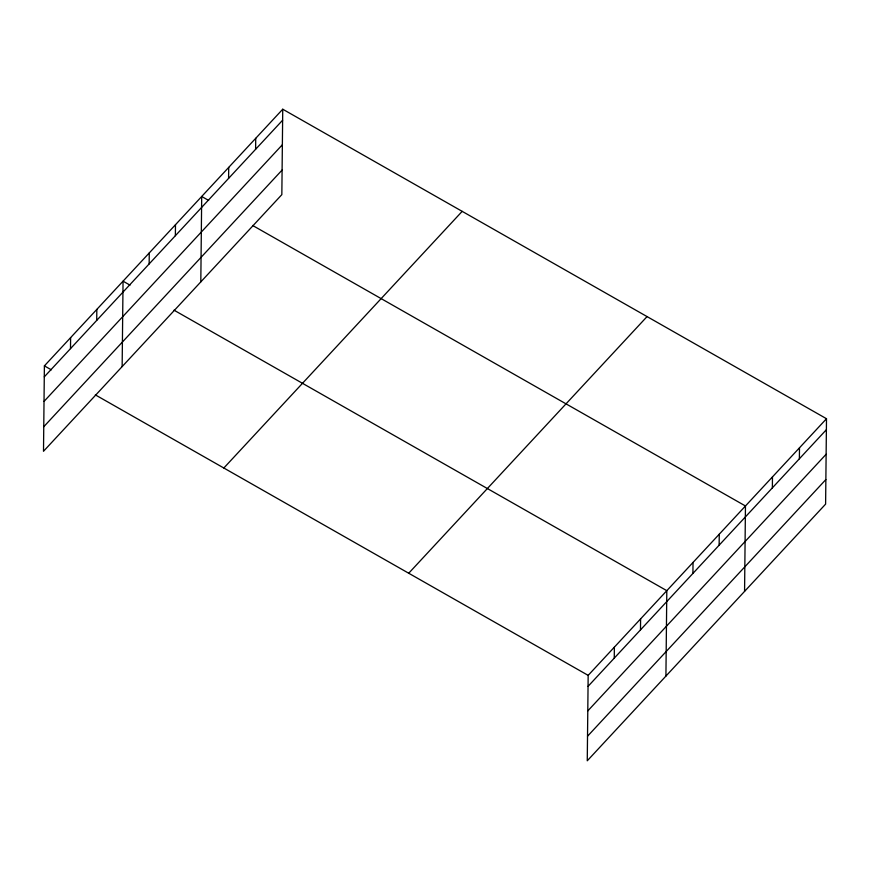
<?xml version="1.0" encoding="UTF-8"?>
<svg xmlns="http://www.w3.org/2000/svg" width="870" height="870" viewBox="0 0 870 870"><rect width="100%" height="100%" fill="white"/><g stroke="black" fill="none" stroke-linecap="round" stroke-linejoin="round"><path stroke-width="1.3" d="M282.739 109.218L44.392 365.878L43.5 451.28L281.837 194.63L282.739 109.218L826.5 418.72L825.608 504.121L587.261 760.782L588.163 675.37L826.5 418.72M70.492 348.631L70.611 337.647M96.711 320.399L96.831 309.405M122.148 366.585L123.051 281.173L129.989 285.132M149.151 263.936L149.259 252.942M175.37 235.705L175.479 224.71M200.807 281.891L201.699 196.479L208.648 200.437M228.592 178.383L228.712 167.399M255.606 149.292L255.726 138.308M614.264 658.133L614.372 647.139M640.483 629.902L640.592 618.907M665.92 676.088L666.811 590.676L173.989 310.166M692.911 573.439L693.031 562.444M719.131 545.207L719.251 534.213M744.568 591.393L745.459 505.981L252.637 225.471M772.364 487.885L772.473 476.89M799.378 458.794L799.486 447.811M44.283 376.862L282.619 120.212M44.022 401.418L282.358 144.768M43.761 426.724L282.097 170.063M223.84 468.006L462.177 211.356M408.715 573.243L647.062 316.582M588.044 686.365L826.38 429.704M587.783 710.92L826.13 454.27M587.522 736.227L825.858 479.566M44.392 365.878L51.341 369.826M95.33 394.871L588.163 675.37"/></g></svg>
